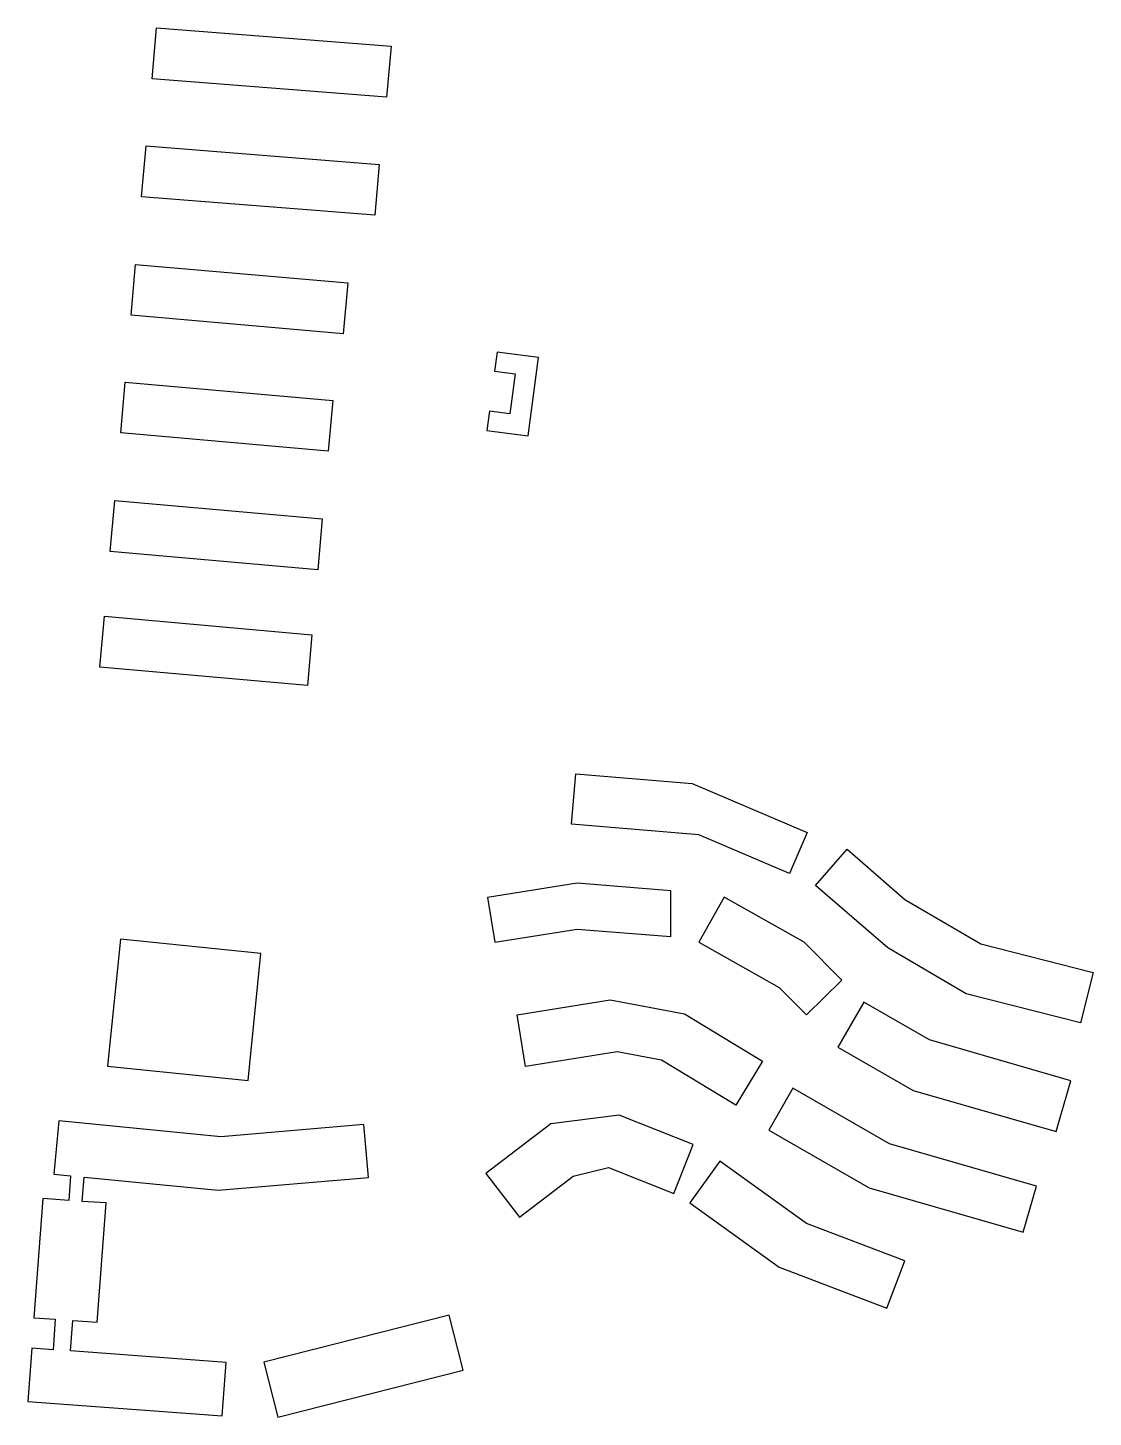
# Model space of a CAD drawing. Extents: x 0 to 188, y 0 to 245.
import ezdxf

# ---------------------------------------------------------------- set-up
doc = ezdxf.new("R2010")
doc.units = 0

msp = doc.modelspace()

# ---------------------------------------------------------------- linework, layer by layer
at = {"layer": '1', "color": 7, "linetype": 'CONTINUOUS'}
for points in [[(22.694745, 244.803051, 0), (63.981555, 241.564726, 0), (63.187199, 232.59985, 0), (21.900389, 235.838175, 0), (22.694745, 244.803051, 0)], [(61.901418, 220.743346, 0), (61.107062, 211.77847, 0), (20.055456, 215.016795, 0), (20.849812, 223.981671, 0), (61.901418, 220.743346, 0)], [(56.366849, 199.867329, 0), (55.572493, 190.902453, 0), (18.205683, 194.140778, 0), (19.000039, 203.105654, 0), (56.366849, 199.867329, 0)], [(88.1673, 172.897464, 0), (89.95069, 186.682584, 0), (82.671353, 187.624316, 0), (82.238734, 184.280285, 0), (85.828815, 183.815834, 0), (84.921725, 176.804265, 0), (81.331643, 177.268717, 0), (80.887964, 173.839197, 0), (88.1673, 172.897464, 0)], [(53.710774, 179.145913, 0), (52.916418, 170.181037, 0), (16.369608, 173.419362, 0), (17.163964, 182.384238, 0), (53.710774, 179.145913, 0)], [(51.87083, 158.27963, 0), (51.076474, 149.314754, 0), (14.529663, 152.553079, 0), (15.32402, 161.517955, 0), (51.87083, 158.27963, 0)], [(13.506747, 141.10994, 0), (50.053558, 137.871614, 0), (49.259202, 128.906739, 0), (12.712391, 132.145064, 0), (13.506747, 141.10994, 0)], [(134.194906, 95.794783, 0), (118.183138, 102.622494, 0), (95.780588, 104.486937, 0), (96.519564, 113.36624, 0), (117.018695, 111.660208, 0), (137.276656, 103.021843, 0), (134.194906, 95.794783, 0)], [(144.306378, 100.077885, 0), (154.513503, 91.242468, 0), (167.9046, 83.377392, 0), (187.671345, 78.374604, 0), (185.418987, 69.475207, 0), (165.303246, 74.566322, 0), (151.498258, 82.674492, 0), (138.775074, 93.68784, 0), (144.306378, 100.077885, 0)], [(82.25933, 83.696851, 0), (96.796513, 86.009585, 0), (113.273595, 84.687977, 0), (113.273595, 92.767977, 0), (96.796513, 94.089585, 0), (81.005607, 91.577396, 0), (82.25933, 83.696851, 0)], [(118.183138, 83.696851, 0), (132.3589, 75.732219, 0), (137.185929, 70.871942, 0), (143.380121, 77.023761, 0), (136.75268, 83.696851, 0), (122.638588, 91.626835, 0), (118.183138, 83.696851, 0)], [(16.302867, 84.201681, 0), (14.043272, 61.845583, 0), (38.807103, 59.342632, 0), (41.066698, 81.69873, 0), (16.302867, 84.201681, 0)], [(124.715483, 54.980411, 0), (111.635222, 62.917463, 0), (103.830192, 64.375235, 0), (87.643158, 61.80385, 0), (86.195087, 70.91955, 0), (102.609273, 73.52702, 0), (115.70285, 71.081487, 0), (129.430874, 62.751375, 0), (124.715483, 54.980411, 0)], [(142.701924, 65.200773, 0), (155.973686, 57.58826, 0), (181.156544, 50.322742, 0), (183.740085, 59.277501, 0), (158.835863, 66.46263, 0), (147.240583, 73.113534, 0), (142.701924, 65.200773, 0)], [(130.532678, 50.560466, 0), (148.219685, 40.415425, 0), (175.343382, 32.589955, 0), (177.685756, 40.708808, 0), (151.811114, 48.173913, 0), (134.770261, 57.948329, 0), (130.532678, 50.560466, 0)], [(4.559028, 42.820895, 0), (7.532423, 42.529463, 0), (7.213667, 38.18662, 0), (2.624989, 38.523419, 0), (1.083805, 17.525766, 0), (4.846915, 17.249561, 0), (4.454129, 11.898094, 0), (0.691018, 12.174299, 0), (0, 2.759624, 0), (34.247873, 0.2459, 0), (34.938891, 9.660575, 0), (7.532423, 11.672154, 0), (7.925209, 17.023621, 0), (12.23722, 16.754837, 0), (13.778405, 37.75249, 0), (9.59913, 38.011532, 0), (9.913606, 42.296075, 0), (33.54629, 39.979759, 0), (60.014374, 42.261068, 0), (59.209748, 51.596456, 0), (33.983277, 49.422163, 0), (5.47986, 52.215876, 0), (4.559028, 42.820895, 0)], [(86.596025, 35.239288, 0), (96.039153, 42.48065, 0), (102.270488, 43.983503, 0), (113.815909, 39.405331, 0), (117.23295, 48.022565, 0), (104.190901, 53.194204, 0), (92.111924, 51.708532, 0), (80.685805, 42.946534, 0), (86.596025, 35.239288, 0)], [(116.61399, 37.76242, 0), (132.347195, 26.446473, 0), (151.323862, 19.208917, 0), (154.495416, 27.524639, 0), (137.181894, 34.127886, 0), (121.903494, 45.116719, 0), (116.61399, 37.76242, 0)], [(74.240585, 17.993986, 0), (41.574061, 9.712187, 0), (44.036349, 0, 0), (76.702873, 8.281799, 0), (74.240585, 17.993986, 0)]]:
    msp.add_polyline3d(points, close=True, dxfattribs=at)

doc.saveas('drawing.dxf')
